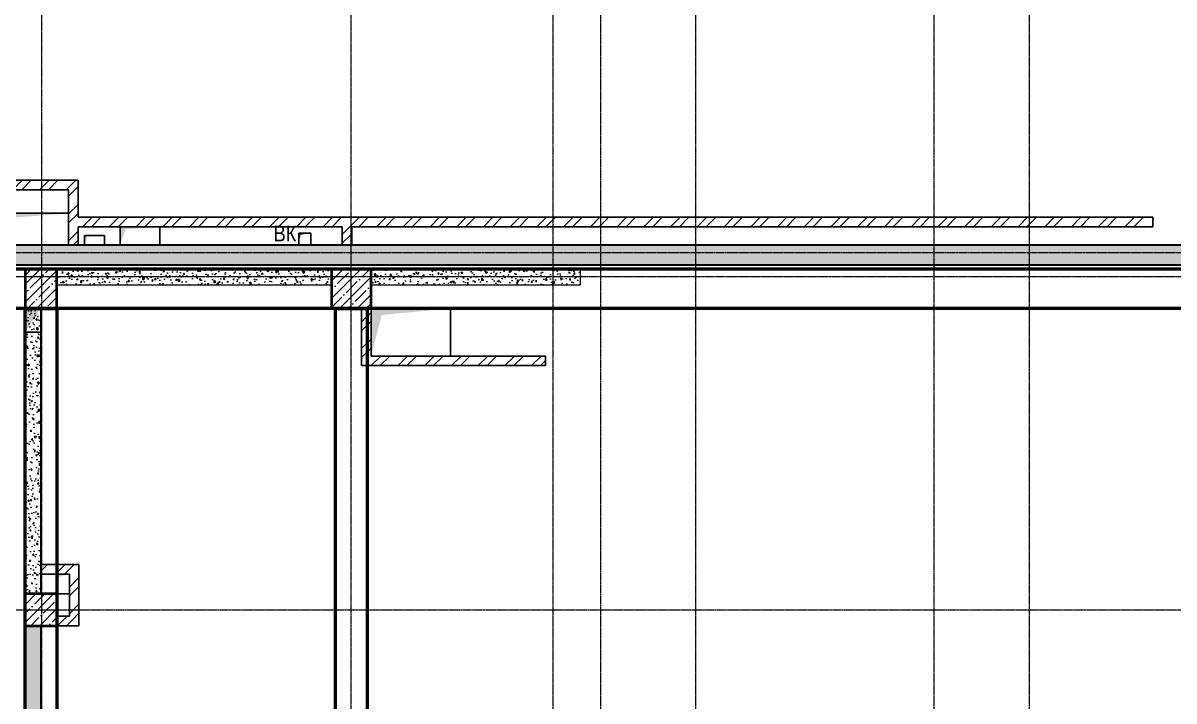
# Model space of a CAD drawing. Header units: millimetres. Extents: x -7155 to 483283, y -227682 to 148426.
# Drawn here: x 45825 to 60327, y 95150 to 103700 of the extents above; entities that cross this region are included whole.
import ezdxf

# ---------------------------------------------------------------- set-up
doc = ezdxf.new("R2010")
doc.units = ezdxf.units.MM
doc.linetypes.add('CENTER2', pattern=[28.575, 19.05, -3.175, 3.175, -3.175])
doc.linetypes.add('HIDDEN2', pattern=[4.7625, 3.175, -1.5875])
for name, color, linetype, lineweight in [('АР_Колонны', 70, 'Continuous', 30), ('АР_Стены ЖБ', 7, 'Continuous', 30), ('АР_Стены кирпич', 32, 'Continuous', 25), ('АР_Стены ПЕНОблок', 52, 'Continuous', 20), ('АР_Тонкая', 254, 'Continuous', 5), ('АР_Штриховка', 8, 'Continuous', 0), ('ВК_Шахты', 5, 'Continuous', 9)]:
    doc.layers.add(name, color=color, linetype=linetype, lineweight=lineweight)
doc.layers.add('АР_Оси_РД_100', color=7, linetype='Continuous', lineweight=0, true_color=0x525252)
doc.layers.add('РД_Оси_100', color=7, linetype='Continuous', lineweight=0, true_color=0x525252)
doc.layers.add('КР_Балки-0.5', color=60, linetype='Continuous', lineweight=50, plot=False)
doc.styles.add('style1', font='ARIALN.TTF')

# ---------------------------------------------------------------- blocks, each defined once
blk = doc.blocks.new('СОШ_2200_АР_ОСИ_М100_28.05.24')
at = {"layer": 'АР_Оси_РД_100', "linetype": 'CENTER2'}
for p, q in [((49960, -6155), (49960, 139938.679)), ((-5954.958, 96300), (119910, 96300))]:
    blk.add_line(p, q, dxfattribs=at)
for points in [[(46060, -6163.105), (46060, 139538.679), (46130, 139938.679)], [(52500, 139938.679), (52500, -5755), (52358.276, -6155)], [(53100, 139938.679), (53100, -5755), (52949.266, -6155)], [(54300, 139938.679), (54300, -6155)], [(57300, 139938.679), (57300, -6155)], [(58500, 139938.679), (58500, -6155)], [(119910, 100950), (119410, 100800), (-5454.958, 100800), (-5954.958, 100950)], [(119910, 100350), (119410, 100500), (-5454.958, 100500), (-5954.958, 100350)]]:
    blk.add_lwpolyline(points, dxfattribs=at)

msp = doc.modelspace()

# ---------------------------------------------------------------- hatches: boundary and pattern name
at = {"layer": 'АР_Штриховка', "linetype": 'Continuous', "lineweight": 0, "true_color": 0x000000}
h = msp.add_hatch(dxfattribs=at)
h.set_pattern_fill('ANSI32', color=18, scale=25, style=0)
h.paths.add_polyline_path([(46400, 101598), (46520, 101718), (45600, 101718), (45600, 101598)], flags=0)
h = msp.add_hatch(dxfattribs=at)
h.set_pattern_fill('ANSI32', color=18, scale=25, angle=-360, style=0)
h.paths.add_polyline_path([(46520, 101718), (46400, 101598), (46400, 101250), (46490, 101210), (46520, 101250)], flags=0)
h.paths.add_polyline_path([(46520, 101130), (46490, 101210), (46400, 101250), (46400, 100900), (46520, 100900)], flags=0)
h = msp.add_hatch(dxfattribs=at)
h.set_pattern_fill('ANSI32', color=18, scale=25, angle=-360, style=0)
h.paths.add_polyline_path([(60061, 101130), (60061, 101250), (49967, 101250), (49907, 101190), (49967, 101130)], flags=0)
h.paths.add_polyline_path([(49847, 101130), (49907, 101190), (49847, 101250), (46520, 101250), (46490, 101210), (46520, 101130)], flags=0)
h = msp.add_hatch(dxfattribs=at)
h.set_pattern_fill('ANSI32', color=18, scale=25, angle=1.3e-14, style=0)
h.paths.add_polyline_path([(49847, 100900), (49967, 100900), (49967, 101130), (49907, 101190), (49847, 101130)], flags=0)
h.paths.add_polyline_path([(49847, 101250), (49907, 101190), (49967, 101250), (49967, 101250), (49847, 101250)], flags=0)
at = {"layer": 'АР_Штриховка', "linetype": 'Continuous', "lineweight": 5, "true_color": 0x000000}
h = msp.add_hatch(dxfattribs=at)
h.set_pattern_fill('ANSI35', color=18, scale=25, style=0)
h.paths.add_polyline_path([(101752, 100650), (101752, 100900), (45100, 100900), (45100, 100650)], flags=0)
h.paths.add_polyline_path([(41500, 100650), (41500, 100900), (37800, 100900), (37800, 100650)], flags=0)
h = msp.add_hatch(dxfattribs=at)
h.set_pattern_fill('ANSI35', color=18, scale=25, style=0)
h.paths.add_polyline_path([(45850, 100100), (46250, 100100), (46250, 100600), (45850, 100600)], flags=0)
at = {"layer": 'АР_Штриховка', "linetype": 'Continuous', "lineweight": 0, "true_color": 0x000000}
h = msp.add_hatch(dxfattribs=at)
h.set_pattern_fill('AR-CONC', color=18, angle=45, style=0)
h.paths.add_polyline_path([(49710, 100400), (49710, 100600), (46250, 100600), (46250, 100400)], flags=0)
at = {"layer": 'АР_Штриховка', "linetype": 'Continuous', "lineweight": 5, "true_color": 0x000000}
h = msp.add_hatch(dxfattribs=at)
h.set_pattern_fill('ANSI35', color=18, scale=25, style=0)
h.paths.add_polyline_path([(49710, 100100), (50210, 100100), (50210, 100600), (49710, 100600)], flags=0)
at = {"layer": 'АР_Штриховка', "linetype": 'Continuous', "lineweight": 0, "true_color": 0x000000}
h = msp.add_hatch(dxfattribs=at)
h.set_pattern_fill('AR-CONC', color=18, angle=45, style=0)
h.paths.add_polyline_path([(52850, 100400), (52850, 100600), (50210, 100600), (50210, 100400)], flags=0)
h = msp.add_hatch(dxfattribs=at)
h.set_pattern_fill('AR-CONC', color=18, angle=-315, style=0)
h.paths.add_polyline_path([(46050, 100100), (45850, 100100), (45850, 96500), (46050, 96500)], flags=0)
h = msp.add_hatch(dxfattribs=at)
h.set_pattern_fill('ANSI32', color=18, scale=25, angle=1.3e-14, style=0)
h.paths.add_polyline_path([(50090, 99380), (50210, 99500), (50210, 100100), (50090, 100100)], flags=0)
h = msp.add_hatch(dxfattribs=at)
h.set_pattern_fill('ANSI32', color=18, scale=25, angle=360, style=0)
h.paths.add_polyline_path([(52410, 99380), (52410, 99500), (50210, 99500), (50090, 99380)], flags=0)
h = msp.add_hatch(dxfattribs=at)
h.set_pattern_fill('ANSI32', color=18, scale=25, style=0)
h.paths.add_polyline_path([(46050, 96870), (46050, 96750), (46410, 96750), (46530, 96870)], flags=0)
h = msp.add_hatch(dxfattribs=at)
h.set_pattern_fill('ANSI32', color=18, scale=25, angle=-360, style=0)
h.paths.add_polyline_path([(46530, 96870), (46410, 96750), (46410, 96220), (46530, 96100)], flags=0)
at = {"layer": 'АР_Штриховка', "linetype": 'Continuous', "lineweight": 5, "true_color": 0x000000}
h = msp.add_hatch(dxfattribs=at)
h.set_pattern_fill('ANSI35', color=18, scale=25, style=0)
h.paths.add_polyline_path([(45850, 96100), (46250, 96100), (46250, 96500), (45850, 96500)], flags=0)
at = {"layer": 'АР_Штриховка', "linetype": 'Continuous', "lineweight": 0, "true_color": 0x000000}
h = msp.add_hatch(dxfattribs=at)
h.set_pattern_fill('ANSI32', color=18, scale=25, angle=360, style=0)
h.paths.add_polyline_path([(46530, 96100), (46410, 96220), (46250, 96220), (46250, 96100)], flags=0)
h = msp.add_hatch(dxfattribs=at)
h.set_pattern_fill('AR-CONC', color=18, angle=-315, style=0)
h.paths.add_polyline_path([(46050, 96100), (45850, 96100), (45850, 91050), (46050, 91050)], flags=0)

# ---------------------------------------------------------------- linework, layer by layer
at = {"color": 18, "linetype": 'Continuous', "true_color": 0x000000}
for p, q in [((45600, 101300), (46400, 101300)), ((46400, 101300), (46400, 100900)), ((47050, 100900), (47050, 101130)), ((47050, 101130), (47550, 101130)), ((47550, 101130), (47550, 100900)), ((46600, 100900), (46600, 101020)), ((46600, 101020), (46850, 101020)), ((46850, 101020), (46850, 100900)), ((49300, 100900), (49300, 101050)), ((49300, 101050), (49450, 101050)), ((49450, 101050), (49450, 100900)), ((46400, 100900), (45600, 100900)), ((46850, 100900), (46600, 100900)), ((47550, 100900), (47050, 100900)), ((49450, 100900), (49300, 100900)), ((45850, 99800), (45850, 100100)), ((45850, 100100), (46050, 100100)), ((46050, 100100), (46050, 99800)), ((50210, 99500), (50210, 100100)), ((50210, 100100), (51210, 100100)), ((51210, 100100), (51210, 99500)), ((46050, 99800), (45850, 99800)), ((51210, 99500), (50210, 99500)), ((46260, 96500), (46260, 96750)), ((46260, 96750), (46410, 96750)), ((46410, 96750), (46410, 96500)), ((46410, 96500), (46260, 96500))]:
    msp.add_line(p, q, dxfattribs=at)
for points in [[(45600, 100900), (45600, 101300), (45708, 101245), (46400, 101300)], [(47050, 100900), (47050, 101130), (47117, 101099), (47550, 101130)], [(46600, 100900), (46600, 101020), (46634, 101004), (46850, 101020)], [(49300, 100900), (49300, 101050), (49320, 101030), (49450, 101050)], [(45850, 99800), (45850, 100100), (45950, 99950), (46050, 100100)], [(50210, 99500), (50210, 100100), (50345, 100018), (51210, 100100)], [(46260, 96500), (46260, 96750), (46280, 96716), (46410, 96750)]]:
    msp.add_solid(points, dxfattribs=at)
at = {"layer": 'АР_Колонны', "color": 18, "linetype": 'HIDDEN2', "lineweight": 25, "true_color": 0x000000}
for p, q in [((45850, 100600), (46250, 100600)), ((45850, 100100), (45850, 100600)), ((46250, 100600), (46250, 100100)), ((49710, 100600), (50210, 100600)), ((49710, 100100), (49710, 100600)), ((50210, 100600), (50210, 100100)), ((46250, 100100), (45850, 100100)), ((50210, 100100), (49710, 100100)), ((45850, 96500), (46250, 96500)), ((45850, 96100), (45850, 96500)), ((46250, 96500), (46250, 96100)), ((46250, 96100), (45850, 96100))]:
    msp.add_line(p, q, dxfattribs=at)
at = {"layer": 'АР_Колонны', "color": 18, "linetype": 'Continuous', "lineweight": 30, "true_color": 0x000000}
for p, q in [((46250, 100600), (45850, 100600)), ((45850, 100600), (45850, 100100)), ((46250, 100100), (46250, 100600)), ((50210, 100600), (49710, 100600)), ((49710, 100600), (49710, 100100)), ((50210, 100100), (50210, 100600)), ((45850, 100100), (46250, 100100)), ((49710, 100100), (50210, 100100)), ((46250, 96500), (45850, 96500)), ((45850, 96500), (45850, 96100)), ((46250, 96100), (46250, 96500)), ((45850, 96100), (46250, 96100))]:
    msp.add_line(p, q, dxfattribs=at)
at = {"layer": 'АР_Стены ЖБ', "color": 18, "linetype": 'Continuous', "lineweight": 30, "true_color": 0x000000}
for p, q in [((101752, 100900), (45100, 100900)), ((45100, 100650), (101752, 100650))]:
    msp.add_line(p, q, dxfattribs=at)
at = {"layer": 'АР_Стены ЖБ', "color": 18, "linetype": 'Continuous', "lineweight": 40, "true_color": 0x000000}
for p, q in [((46250, 100600), (45850, 100600)), ((45850, 100600), (45850, 100100)), ((46250, 100100), (46250, 100600)), ((50210, 100600), (49710, 100600)), ((49710, 100600), (49710, 100100)), ((50210, 100100), (50210, 100600)), ((45850, 100100), (46250, 100100)), ((49710, 100100), (50210, 100100)), ((46250, 96500), (45850, 96500)), ((45850, 96500), (45850, 96100)), ((46250, 96100), (46250, 96500)), ((45850, 96100), (46250, 96100))]:
    msp.add_line(p, q, dxfattribs=at)
at = {"layer": 'АР_Стены кирпич', "color": 18, "linetype": 'Continuous', "lineweight": 25, "true_color": 0x000000}
for p, q in [((46520, 101718), (45600, 101718)), ((46520, 101250), (46520, 101718)), ((45600, 101598), (46400, 101598)), ((46400, 101598), (46400, 101250)), ((46400, 101250), (46400, 100900)), ((49847, 101250), (46520, 101250)), ((49967, 101250), (49847, 101250)), ((49847, 101250), (49847, 101250)), ((60061, 101250), (49967, 101250)), ((49967, 101250), (49967, 101250)), ((60061, 101130), (60061, 101250)), ((46520, 101130), (49847, 101130)), ((46520, 100900), (46520, 101130)), ((49847, 101130), (49847, 100900)), ((49967, 101130), (60061, 101130)), ((49967, 100900), (49967, 101130)), ((46400, 100900), (46520, 100900)), ((49847, 100900), (49967, 100900)), ((50210, 100100), (50090, 100100)), ((50090, 100100), (50090, 99380)), ((50210, 99500), (50210, 100100)), ((52410, 99500), (50210, 99500)), ((52410, 99380), (52410, 99500)), ((50090, 99380), (52410, 99380)), ((46050, 96870), (46050, 96750)), ((46530, 96870), (46050, 96870)), ((46050, 96750), (46410, 96750)), ((46410, 96750), (46410, 96220)), ((46530, 96100), (46530, 96870)), ((46410, 96220), (46250, 96220)), ((46250, 96220), (46250, 96100)), ((46250, 96100), (46530, 96100))]:
    msp.add_line(p, q, dxfattribs=at)
at = {"layer": 'АР_Стены ПЕНОблок', "color": 18, "linetype": 'Continuous', "lineweight": 20, "true_color": 0x000000}
for p, q in [((49710, 100600), (46250, 100600)), ((46250, 100600), (46250, 100400)), ((49710, 100400), (49710, 100600)), ((52850, 100600), (50210, 100600)), ((50210, 100600), (50210, 100400)), ((52850, 100400), (52850, 100600)), ((46250, 100400), (49710, 100400)), ((50210, 100400), (52850, 100400)), ((46050, 100100), (45850, 100100)), ((45850, 100100), (45850, 96500)), ((46050, 96500), (46050, 100100)), ((45850, 96500), (46050, 96500)), ((46050, 96100), (45850, 96100)), ((45850, 96100), (45850, 91050)), ((46050, 91050), (46050, 96100))]:
    msp.add_line(p, q, dxfattribs=at)
at = {"layer": 'АР_Тонкая', "color": 18, "lineweight": 13, "true_color": 0x000000}
for p, q in [((45800, 100600), (45850, 100600)), ((45850, 100600), (45850, 68575))]:
    msp.add_line(p, q, dxfattribs=at)
at = {"layer": 'КР_Балки-0.5', "color": 18, "ltscale": 200, "true_color": 0x000000}
for p, q in [((28600, 100600), (105200, 100600)), ((28600, 100600), (105200, 100600)), ((105200, 100100), (28600, 100100)), ((105200, 100100), (28600, 100100)), ((45850, 68975), (45850, 100100)), ((45850, 100100), (46250, 100100)), ((46250, 100100), (46250, 68975)), ((49760, 91050), (49760, 100100)), ((49760, 100100), (50160, 100100)), ((49760, 91050), (49760, 100100)), ((49760, 100100), (50160, 100100)), ((50160, 100100), (50160, 91050)), ((50160, 100100), (50160, 91050))]:
    msp.add_line(p, q, dxfattribs=at)

# ---------------------------------------------------------------- block references
at = {"layer": 'РД_Оси_100'}
msp.add_blockref('СОШ_2200_АР_ОСИ_М100_28.05.24', (0, 0), dxfattribs=at)

# ---------------------------------------------------------------- texts
at = {"layer": 'ВК_Шахты', "color": 18, "lineweight": 50, "true_color": 0x000000, "style": 'style1'}
msp.add_text('ВК', height=200, dxfattribs=at).set_placement((48982, 100945))

doc.saveas('drawing.dxf')
